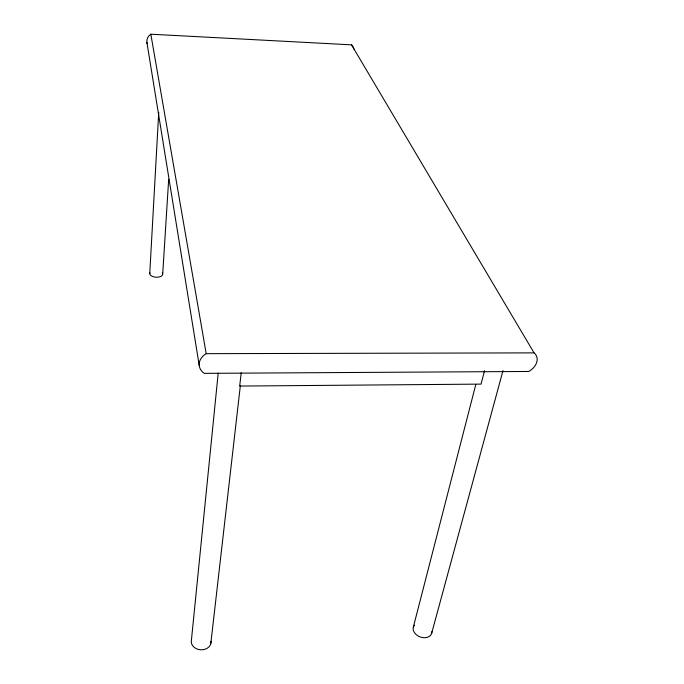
<?xml version="1.0" encoding="UTF-8"?>
<svg xmlns="http://www.w3.org/2000/svg" width="684" height="684" viewBox="0 0 684 684"><rect width="100%" height="100%" fill="white"/><g stroke="black" fill="none" stroke-linecap="round" stroke-linejoin="round"><path stroke-width="1.03" d="M149.745 273.745L158.731 112.321M162.715 273.891L168.683 179.251M218.196 373.079L191.4 640.301A9.858 7.9 4.2 0 0 200.78 649.8A9.858 7.9 4.2 0 0 210.903 641.327M241.221 372.703L239.691 386.067L481.057 384.109L484.546 370.719M210.834 643.387L240.366 385.4M413.418 626.818L475.782 384.553M431.604 633.495L502.996 370.651M206.2 353.662L534.059 352.876A14.603 10.764 -26.6 0 1 528.715 371.463L204.388 373.361A15.262 12.167 -10.8 0 1 206.2 353.662L150.831 34.2L351.525 44.845L534.059 352.876M146.898 42.357L199.232 365.487M431.886 631.631A9.687 7.139 21.2 0 1 420.13 636.949A9.687 7.139 21.2 0 1 414.359 625.202M147.154 43.682A9.08 8.721 2.7 0 1 150.831 34.2M351.525 44.845A8.875 8.071 -38.5 0 1 353.884 49.171M162.382 273.01A6.507 3.386 3.5 0 1 156.645 277.242A6.507 3.386 3.5 0 1 149.864 272.865"/></g></svg>
